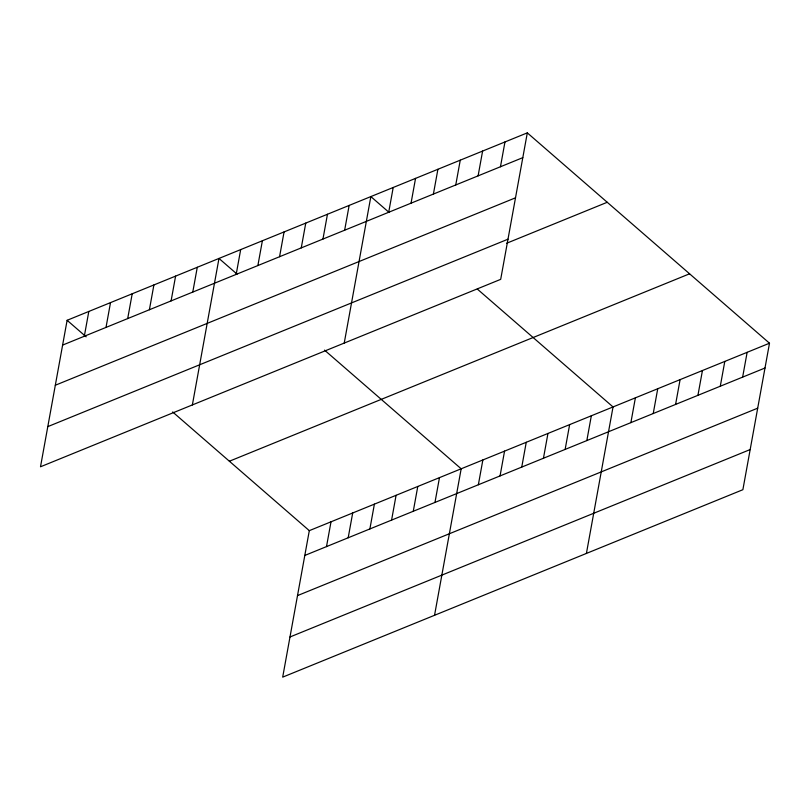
<?xml version="1.0" encoding="UTF-8"?>
<svg xmlns="http://www.w3.org/2000/svg" width="810" height="810" viewBox="0 0 810 810"><rect width="100%" height="100%" fill="white"/><g stroke="black" fill="none" stroke-linecap="round" stroke-linejoin="round"><path stroke-width="1.21" d="M527.31 132.86L67.119 320.294L40.5 466.783L500.691 279.349L527.31 132.86L769.5 343.217L742.881 489.706L282.69 677.14L309.309 530.651L769.5 343.217M84.311 336.251L88.816 311.455M106.009 327.412L110.514 302.626M127.697 318.573L132.202 293.787M149.394 309.744L153.9 284.948M171.092 300.905L175.598 276.109M192.78 292.066L197.286 267.28M192.365 404.929L218.983 258.441L237.067 274.144M236.176 274.398L240.681 249.601M257.874 265.558L262.379 240.773M279.561 256.719L284.067 231.933M301.259 247.89L305.765 223.094M322.957 239.051L327.463 214.255M344.645 230.212L349.15 205.426M344.23 343.075L370.848 196.587L388.921 212.291M326.501 546.608L331.007 521.812M388.699 212.271L393.204 187.485M348.189 537.769L352.694 512.983M411.045 203.168L415.55 178.382M369.886 528.93L374.392 504.144M433.401 194.066L437.906 169.28M391.584 520.101L396.09 495.305M455.757 184.964L460.262 160.167M413.272 511.262L417.778 486.466M478.102 175.861L482.608 151.065M434.97 502.423L439.476 477.637M500.458 166.759L504.964 141.963M434.545 615.286L461.173 468.798L324.526 350.112M478.356 484.755L482.861 459.958M500.053 475.916L504.559 451.13M521.751 467.076L526.257 442.29M543.449 458.247L547.955 433.451M565.137 449.408L569.643 424.612M586.835 440.569L591.34 415.783M586.41 553.433L613.038 406.944L477.303 289.048M630.879 422.628L635.384 397.842M653.235 413.525L657.74 388.739M675.591 404.423L680.096 379.637M697.937 395.32L702.442 370.524M720.292 386.218L724.798 361.422M742.638 377.116L747.144 352.32M62.613 345.09L522.804 157.656M55.313 385.246L515.514 197.812M47.8 426.627L507.992 239.193M506.655 243.243L607.237 202.277M229.382 461.234L689.583 273.8M304.803 555.447L764.994 368.013M297.503 595.603L757.694 408.169M289.98 636.984L750.181 449.55M67.119 320.294L86.154 336.818M172.662 411.966L309.309 530.651"/></g></svg>
